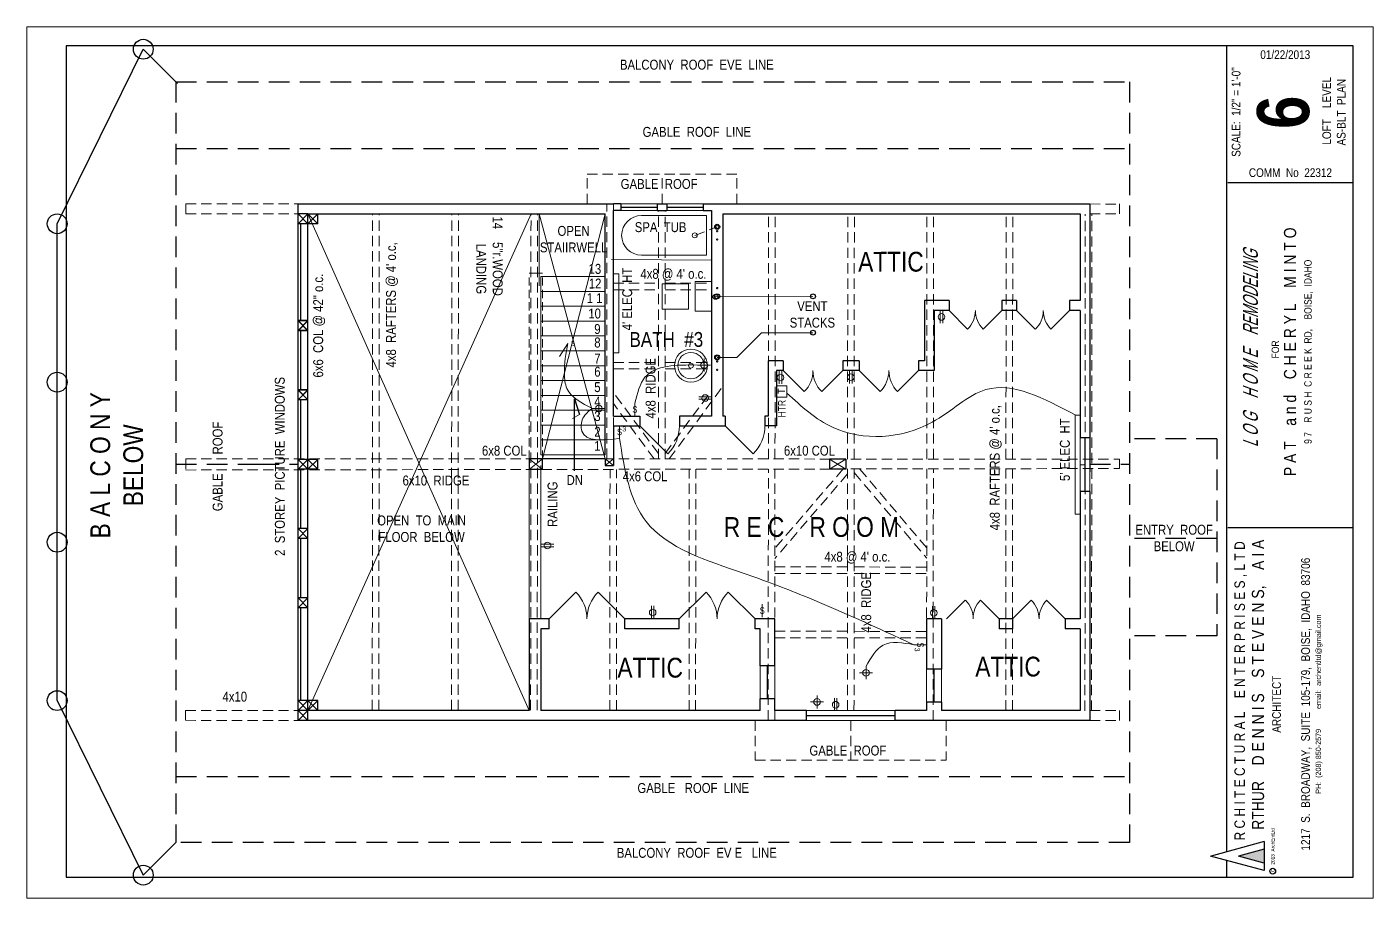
# Model space of a CAD drawing. Header units: inches. Extents: x 3324 to 8227, y 164 to 1283.
# Drawn here: x 5643 to 6459, y 693 to 1221 of the extents above; entities that cross this region are included whole.
import ezdxf

# ---------------------------------------------------------------- set-up
doc = ezdxf.new("R2010")
doc.units = ezdxf.units.IN
doc.header["$MEASUREMENT"] = 0
doc.linetypes.add('HIDDEN', pattern=[0.375, 0.25, -0.125])
for name, color, linetype, lineweight in [('DOORS', 7, 'Continuous', 30), ('ELEC', 6, 'Continuous', 30), ('ELEC SYMBOLS', 7, 'Continuous', 20), ('HVAC', 1, 'Continuous', 20), ('PLUMBING', 5, 'Continuous', 20), ('ROOF', 7, 'HIDDEN', 30), ('ROOF FRAMING', 7, 'HIDDEN', 20), ('STAIRS', 7, 'Continuous', 20), ('WALL FRAMING', 7, 'Continuous', 30), ('WALLS', 7, 'Continuous', 30), ('WINDOWS', 5, 'Continuous', 30)]:
    doc.layers.add(name, color=color, linetype=linetype, lineweight=lineweight)
for name, color, linetype in [('TEXT', 7, 'Continuous'), ('TEXT80', 15, 'Continuous'), ('TITLE BLOCK', 7, 'Continuous'), ('TITLE_BLOCK', 250, 'Continuous')]:
    doc.layers.add(name, color=color, linetype=linetype)
doc.styles.add('ARCH ENT', font='technical.ttf', dxfattribs={"height": 2})
doc.styles.add('ARCHENT', font='technical.ttf', dxfattribs={"height": 6})
doc.styles.add('EXIST', font='romans.shx', dxfattribs={"width": 0.75, "oblique": 20, "height": 12})

msp = doc.modelspace()

# ---------------------------------------------------------------- hatches: boundary and pattern name
at = {"layer": 'TITLE_BLOCK', "linetype": 'Continuous', "ltscale": 0.5}
msp.add_hatch(color=1, dxfattribs=at).paths.add_polyline_path([(6392.52, 722.94), (6376.94, 718.71), (6392.52, 714.48)])

# ---------------------------------------------------------------- linework, layer by layer
at = {"layer": 'DOORS', "ltscale": 15}
for p, q in [((6212.82, 1038.05), (6201.51, 1049.36)), ((6233.51, 1049.36), (6222.2, 1038.05)), ((6253.82, 1038.05), (6242.51, 1049.36)), ((6274.56, 1049.39), (6263.25, 1038.07)), ((5975.33, 878.67), (5959.07, 862.41)), ((6005.07, 862.41), (5988.81, 878.67)), ((6054.23, 878.67), (6037.96, 862.4)), ((6083.96, 862.4), (6067.7, 878.67)), ((6211.24, 873.72), (6199.92, 862.41)), ((6231.92, 862.41), (6220.61, 873.72)), ((6251.38, 873.78), (6240.07, 862.47)), ((6271.92, 862.41), (6260.61, 873.72))]:
    msp.add_line(p, q, dxfattribs=at)
at = {"layer": 'DOORS', "linetype": 'Continuous', "ltscale": 15}
for p, q in [((6101.07, 1012.91), (6113.8, 1000.18)), ((6124.34, 1000.18), (6137.07, 1012.91)), ((6147.07, 1012.91), (6159.8, 1000.18)), ((6170.34, 1000.18), (6183.07, 1012.91)), ((6014.07, 979.41), (6031.04, 962.44)), ((6065.92, 979.41), (6082.89, 962.44))]:
    msp.add_line(p, q, dxfattribs=at)
at = {"layer": 'DOORS', "linetype": 'Continuous', "lineweight": 5, "ltscale": 15}
for centre, radius, start, end in [((6101.07, 1012.91), 18, 315, 0), ((6137.07, 1012.91), 18, 180, 225), ((6147.07, 1012.91), 18, 315, 0), ((6183.07, 1012.91), 18, 180, 225), ((6014.07, 979.41), 24, 315, 0), ((6065.92, 979.41), 24, 315, 0)]:
    msp.add_arc(centre, radius, start, end, dxfattribs=at)
at = {"layer": 'ELEC', "lineweight": 20, "ltscale": 15}
for p, q in [((6196.21, 1041.64), (6196.21, 1049.44)), ((6197.71, 1041.64), (6197.71, 1049.44)), ((6053.02, 1012.42), (6053.02, 1020.22)), ((6056.92, 1016.32), (6049.13, 1016.32)), ((6098.59, 1004.93), (6098.59, 1012.72)), ((6100.09, 1004.93), (6100.09, 1012.72)), ((6141.23, 1005.21), (6141.23, 1013)), ((6142.73, 1005.21), (6142.73, 1013)), ((6049.89, 997.06), (6057.68, 997.06)), ((6049.89, 995.56), (6057.68, 995.56)), ((5993.14, 990.03), (5985.34, 990.03)), ((5989.24, 986.13), (5989.24, 993.92)), ((6011.08, 985.37), (6011.08, 993.17)), ((6001.76, 971.78), (6001.76, 979.57)), ((5954.26, 907.64), (5962.06, 907.64)), ((5954.26, 906.14), (5962.06, 906.14)), ((6021.14, 862.5), (6021.14, 870.29)), ((6022.64, 862.5), (6022.64, 870.29)), ((6088.24, 863.51), (6088.24, 871.3)), ((6191.49, 862.3), (6191.49, 870.09)), ((6192.99, 862.3), (6192.99, 870.09)), ((6180.22, 846.78), (6188.01, 846.78)), ((6151.22, 825.89), (6151.22, 833.69)), ((6155.12, 829.79), (6147.32, 829.79)), ((6125.4, 812.09), (6117.61, 812.09)), ((6121.51, 808.19), (6121.51, 815.98)), ((6132.05, 806.64), (6132.05, 814.43)), ((6133.55, 806.64), (6133.55, 814.43))]:
    msp.add_line(p, q, dxfattribs=at)
for centre in [(6196.96, 1045.44), (6053.02, 1016.32), (6099.34, 1008.72), (6141.98, 1009), (6053.68, 996.31), (5989.24, 990.03), (5958.06, 906.89), (6021.89, 866.29), (6192.24, 866.09), (6151.22, 829.79), (6121.51, 812.09), (6132.8, 810.43)]:
    msp.add_circle(centre, 2, dxfattribs=at)
at = {"layer": 'ELEC SYMBOLS', "color": 6, "ltscale": 25}
msp.add_line((5970.46, 1029.44), (5965.43, 1021.5), dxfattribs=at)
for points in [[(5985.34, 990.03), (5969.93, 1002.17), (5968.34, 1010.91), (5970.46, 1029.44)], [(6011.08, 993.17), (6017.23, 1008.92), (6049.13, 1016.32)], [(6103.27, 999.28), (6131.21, 978.44), (6191.22, 981.58), (6223.89, 1001.44), (6278, 986.11)], [(6001.76, 971.78), (5978.98, 976.27), (5979.62, 984.07), (5985.34, 990.03)], [(6001.76, 971.78), (6017.92, 921.46), (6076.74, 890.17), (6113.33, 876.42), (6180.22, 846.78)], [(6180.22, 846.78), (6161.62, 846.6), (6151.22, 833.69)]]:
    msp.add_spline(points, degree=3, dxfattribs=at)
at = {"layer": 'HVAC', "lineweight": 20, "ltscale": 15}
for p, q in [((5998.36, 1071.66), (6001.36, 1071.66)), ((6001.36, 1071.66), (6001.36, 1023.66)), ((5998.36, 1023.66), (6001.36, 1023.66)), ((6103.17, 1003.64), (6096.92, 1003.64)), ((6096.92, 996.9), (6103.17, 996.9)), ((6103.17, 996.9), (6103.17, 1003.64)), ((6277.92, 925.91), (6277.92, 985.91)), ((6280.92, 985.91), (6277.92, 985.91)), ((6280.99, 925.91), (6277.99, 925.91))]:
    msp.add_line(p, q, dxfattribs=at)
at = {"layer": 'PLUMBING', "color": 3, "linetype": 'Continuous', "lineweight": 20, "ltscale": 15}
for p, q in [((6015.07, 1106.91), (6054.57, 1106.91)), ((6015.07, 1082.91), (6054.57, 1082.91)), ((6043.57, 1065.61), (6027.57, 1065.61)), ((6027.57, 1065.61), (6027.57, 1057.91)), ((6043.57, 1057.91), (6043.57, 1065.61)), ((6047.57, 1057.91), (6047.57, 1066.91)), ((6047.57, 1066.91), (6057.57, 1066.91)), ((6027.57, 1050.21), (6027.57, 1057.91)), ((6043.57, 1057.91), (6043.57, 1050.21)), ((6047.57, 1057.91), (6047.57, 1048.91)), ((6043.57, 1050.21), (6027.57, 1050.21)), ((6047.57, 1048.91), (6057.57, 1048.91))]:
    msp.add_line(p, q, dxfattribs=at)
at = {"layer": 'PLUMBING', "color": 3, "ltscale": 15}
msp.add_line((6054.57, 1106.91), (6054.57, 1082.91), dxfattribs=at)
at = {"layer": 'PLUMBING', "color": 3, "linetype": 'HIDDEN', "lineweight": 20, "ltscale": 25}
msp.add_line((6047.38, 1094.91), (6061, 1100.09), dxfattribs=at)
at = {"layer": 'PLUMBING', "color": 3, "linetype": 'Continuous', "lineweight": 20, "ltscale": 25}
for p, q in [((6060.03, 1057.66), (6119.07, 1057.91)), ((6072.93, 1020.92), (6087.91, 1035.91)), ((6117.67, 1035.91), (6087.91, 1035.91)), ((6061, 1020.92), (6072.93, 1020.92))]:
    msp.add_line(p, q, dxfattribs=at)
at = {"layer": 'PLUMBING', "color": 7, "linetype": 'HIDDEN', "lineweight": 20, "ltscale": 25}
msp.add_line((6119.07, 1035.91), (6117.67, 1035.91), dxfattribs=at)
at = {"layer": 'PLUMBING', "color": 3, "linetype": 'Continuous', "lineweight": 30, "ltscale": 15}
for centre in [(6061, 1100.09), (6060.03, 1057.66), (6119.07, 1057.91), (6119.07, 1035.91), (6061, 1020.92)]:
    msp.add_circle(centre, 1.5, dxfattribs=at)
at = {"layer": 'PLUMBING', "color": 3, "linetype": 'Continuous', "lineweight": 5, "ltscale": 15}
for centre in [(6047.38, 1094.91), (6045.09, 1015.92)]:
    msp.add_circle(centre, 1.5, dxfattribs=at)
at = {"layer": 'PLUMBING', "color": 128, "linetype": 'HIDDEN', "lineweight": 20, "ltscale": 25}
for centre, radius in [((6061, 1100.09), 1), ((6061, 1097.41), 0.375), ((6061, 1092.41), 0.375), ((6061, 1062.93), 0.375), ((6061, 1020.92), 1), ((6061, 1018.42), 0.375), ((6061, 1013.42), 0.375)]:
    msp.add_circle(centre, radius, dxfattribs=at)
at = {"layer": 'PLUMBING', "color": 128, "linetype": 'Continuous', "lineweight": 30, "ltscale": 15}
msp.add_circle((6061, 1057.91), 1.5, dxfattribs=at)
at = {"layer": 'PLUMBING', "color": 3, "linetype": 'Continuous', "lineweight": 20, "ltscale": 15}
for radius in [10, 8]:
    msp.add_circle((6045.09, 1015.92), radius, dxfattribs=at)
msp.add_arc((6015.07, 1094.91), 12, 90, 270, dxfattribs=at)
at = {"layer": 'ROOF', "color": 7, "ltscale": 50}
for p, q in [((5732.92, 1187.91), (5732.92, 726.91)), ((5732.92, 956.13), (5782.92, 956.13)), ((5782.92, 956.13), (5806.92, 956.13)), ((6286.92, 956.16), (6310.92, 956.16))]:
    msp.add_line(p, q, dxfattribs=at)
at = {"layer": 'ROOF', "linetype": 'HIDDEN', "ltscale": 50}
for p, q in [((6310.92, 1187.91), (6310.92, 726.91)), ((5732.92, 1147.6), (6310.92, 1147.6)), ((6363.92, 971.66), (6363.92, 852.16)), ((5732.92, 766.91), (6310.92, 766.91))]:
    msp.add_line(p, q, dxfattribs=at)
at = {"layer": 'ROOF', "color": 7, "linetype": 'HIDDEN', "lineweight": 20, "ltscale": 25}
for p, q in [((5982.18, 1113.91), (5982.18, 1131.91)), ((5982.18, 1131.91), (6072.96, 1131.91)), ((6027.57, 1113.91), (6027.57, 1131.91)), ((6072.96, 1113.91), (6072.96, 1131.91)), ((6083.96, 800.91), (6083.96, 776.91)), ((6095.96, 806.9), (6095.96, 800.91)), ((6141.92, 800.91), (6141.92, 776.91)), ((6199.88, 800.91), (6199.88, 776.91)), ((6083.96, 776.91), (6199.88, 776.91))]:
    msp.add_line(p, q, dxfattribs=at)
at = {"layer": 'ROOF', "color": 7, "lineweight": 5, "ltscale": 25}
msp.add_line((6286.92, 971.66), (6286.91, 852.16), dxfattribs=at)
at = {"layer": 'ROOF', "ltscale": 50}
for p, q in [((6363.92, 971.66), (6310.92, 971.66)), ((6363.91, 911.15), (6310.92, 911.15)), ((6363.92, 852.16), (6310.92, 852.16))]:
    msp.add_line(p, q, dxfattribs=at)
at = {"layer": 'ROOF FRAMING', "color": 7, "lineweight": 5, "ltscale": 25}
for p, q in [((5738.92, 1113.95), (5806.92, 1113.91)), ((6286.92, 1113.91), (6304.92, 1113.89)), ((5738.92, 1107.96), (5806.92, 1107.91)), ((6286.92, 1107.91), (6304.92, 1107.9)), ((5998.14, 1065.93), (6025.47, 1065.93)), ((5998.14, 1065.93), (6025.47, 1065.93)), ((5998.14, 1061.93), (6025.47, 1061.93)), ((6029.47, 1065.93), (6057.57, 1065.93)), ((6029.47, 1061.93), (6057.57, 1061.93)), ((5998.14, 1017.93), (6025.47, 1017.93)), ((5998.14, 1013.93), (6025.47, 1013.93)), ((6029.47, 1017.93), (6057.57, 1017.93)), ((6029.47, 1013.93), (6057.57, 1013.93)), ((6095.98, 893.94), (6139.98, 893.91)), ((6095.98, 889.94), (6139.98, 889.91)), ((6143.98, 893.9), (6187.98, 893.87)), ((6143.98, 889.9), (6187.98, 889.87)), ((6095.95, 850.94), (6139.95, 850.91)), ((6095.96, 854.94), (6139.96, 854.91)), ((6143.95, 850.9), (6187.95, 850.87)), ((6143.96, 854.9), (6187.96, 854.87)), ((5738.73, 806.96), (5806.92, 806.91)), ((5738.73, 800.96), (5807.14, 800.91)), ((6286.92, 806.9), (6304.92, 806.89)), ((6286.92, 800.91), (6304.92, 800.89))]:
    msp.add_line(p, q, dxfattribs=at)
at = {"layer": 'ROOF FRAMING', "lineweight": 5, "ltscale": 25}
for p, q in [((5738.92, 1113.95), (5738.92, 1107.96)), ((6304.92, 1113.94), (6304.92, 1107.9)), ((5738.84, 959.51), (5738.84, 952.68)), ((6304.84, 959.27), (6304.84, 953.56)), ((5738.73, 806.96), (5738.73, 800.96)), ((6304.92, 806.94), (6304.92, 800.89))]:
    msp.add_line(p, q, dxfattribs=at)
at = {"layer": 'ROOF FRAMING', "color": 7, "linetype": 'HIDDEN', "lineweight": 5, "ltscale": 25}
for p, q in [((5994.07, 959.43), (5994.18, 1113.91)), ((5998.07, 959.41), (5998.18, 1113.91)), ((6025.39, 959.36), (6025.5, 1109.91)), ((6029.39, 959.35), (6029.5, 1109.91)), ((5851.92, 807.11), (5852.14, 1108.11)), ((5855.92, 807.11), (5856.14, 1108.11)), ((5899.92, 807.08), (5900.14, 1108.08)), ((5903.92, 807.08), (5904.14, 1108.08)), ((5947.92, 807.04), (5948.14, 1108.04)), ((5951.92, 807.04), (5952.14, 1108.04)), ((6092.03, 959.33), (6092.14, 1107.94)), ((6096.03, 959.33), (6096.14, 1107.94)), ((6140.03, 959.31), (6140.14, 1107.91)), ((6144.03, 959.3), (6144.14, 1107.91)), ((6188.03, 959.28), (6188.14, 1107.87)), ((6192.03, 959.28), (6192.14, 1107.87)), ((6236.03, 959.26), (6236.14, 1107.84)), ((6240.03, 959.26), (6240.14, 1107.84)), ((6283.92, 806.8), (6284.14, 1107.8)), ((6287.92, 806.8), (6288.14, 1107.8)), ((5995.92, 807.01), (5996.03, 953.07)), ((5999.92, 807.01), (6000.03, 953.08)), ((6043.92, 806.98), (6044.03, 953.15)), ((6047.92, 806.97), (6048.03, 953.15)), ((6091.92, 800.91), (6092.03, 953.22)), ((6095.92, 806.94), (6096.03, 953.23)), ((6139.92, 806.91), (6140.03, 953.29)), ((6143.92, 806.9), (6144.03, 953.3)), ((6187.92, 806.87), (6188.03, 953.37)), ((6191.92, 800.91), (6192.03, 953.37)), ((6235.92, 806.84), (6236.03, 953.44)), ((6239.92, 806.84), (6240.03, 953.45))]:
    msp.add_line(p, q, dxfattribs=at)
at = {"layer": 'ROOF FRAMING', "color": 7, "linetype": 'HIDDEN', "lineweight": 20, "ltscale": 25}
for p, q in [((6025.39, 962.67), (5998.07, 999.68)), ((6029.39, 962.72), (6057.57, 1000.77)), ((6031.89, 959.36), (6064.42, 1003.3)), ((6022.86, 959.37), (5998.09, 992.91)), ((5738.84, 959.51), (6304.84, 959.27)), ((6283.88, 955.91), (6280.92, 955.91)), ((6137.31, 953.29), (6095.99, 905.23)), ((6140.02, 950.31), (6095.99, 899.08)), ((6144.03, 951.09), (6187.99, 899.31)), ((6147.43, 953.26), (6187.99, 905.48))]:
    msp.add_line(p, q, dxfattribs=at)
at = {"layer": 'ROOF FRAMING', "ltscale": 25}
msp.add_line((5738.84, 952.68), (6304.84, 953.56), dxfattribs=at)
at = {"layer": 'STAIRS', "linetype": 'Continuous', "lineweight": 20, "ltscale": 15}
for p, q in [((5953.16, 1107.91), (5953.16, 1064.39)), ((5954.07, 961.91), (5954.07, 1069.91))]:
    msp.add_line(p, q, dxfattribs=at)
at = {"layer": 'STAIRS', "lineweight": 20, "ltscale": 15}
for p, q in [((5993.07, 1069.91), (5954.07, 1069.91)), ((5993.07, 1060.91), (5954.07, 1060.91)), ((5993.07, 1051.91), (5954.07, 1051.91)), ((5993.07, 1042.91), (5954.07, 1042.91)), ((5993.07, 1033.91), (5954.07, 1033.91)), ((5993.07, 1024.91), (5954.07, 1024.91)), ((5993.07, 1015.91), (5954.07, 1015.91)), ((5993.07, 1006.91), (5954.07, 1006.91)), ((5993.07, 997.91), (5954.07, 997.91)), ((5993.07, 988.91), (5954.07, 988.91)), ((5993.07, 979.91), (5954.07, 979.91)), ((5993.07, 970.91), (5954.07, 970.91)), ((5993.07, 961.91), (5954.07, 961.91))]:
    msp.add_line(p, q, dxfattribs=at)
at = {"layer": 'STAIRS', "ltscale": 25}
msp.add_line((5977.46, 986.34), (5973.28, 983.91), dxfattribs=at)
at = {"layer": 'TEXT', "linetype": 'Continuous', "ltscale": 15}
for p, q in [((5974.6, 952.1), (5974.6, 995.82)), ((5974.6, 995.82), (5977.46, 986.34))]:
    msp.add_line(p, q, dxfattribs=at)
at = {"layer": 'TITLE BLOCK', "color": 7, "linetype": 'Continuous', "lineweight": 0, "ltscale": 0.5}
for p, q in [((6458.57, 1221.23), (5642.58, 1221.23)), ((5642.58, 1221.23), (5642.58, 693.23)), ((6458.57, 1221.23), (6458.57, 693.23)), ((5642.58, 693.23), (6458.57, 693.23))]:
    msp.add_line(p, q, dxfattribs=at)
at = {"layer": 'TITLE BLOCK', "color": 7, "linetype": 'Continuous', "lineweight": 30, "ltscale": 0.5}
for p, q in [((5666.44, 1209.82), (5666.44, 705.82)), ((6446.42, 1209.82), (5666.44, 1209.82)), ((6369.86, 721.38), (6369.86, 1209.82)), ((6446.42, 705.82), (6446.42, 1209.82)), ((6370.46, 917.89), (6446.42, 917.89)), ((6392.49, 727.52), (6360.37, 718.68)), ((6392.52, 727.5), (6392.52, 709.86)), ((6392.53, 709.9), (6360.12, 718.68)), ((6392.52, 722.91), (6376.94, 718.68)), ((6392.52, 722.91), (6376.94, 718.68)), ((6392.52, 714.45), (6376.94, 718.68)), ((6392.52, 714.45), (6376.94, 718.68)), ((6369.86, 705.82), (6369.86, 716.04)), ((5666.44, 705.82), (6446.42, 705.82))]:
    msp.add_line(p, q, dxfattribs=at)
at = {"layer": 'TITLE BLOCK', "color": 7, "linetype": 'Continuous', "lineweight": 20, "ltscale": 0.5}
msp.add_line((6392.52, 727.53), (6392.52, 709.89), dxfattribs=at)
at = {"layer": 'TITLE BLOCK', "color": 7, "linetype": 'Continuous', "lineweight": 30, "ltscale": 0.5, "const_width": 0.791}
msp.add_lwpolyline([(6370.46, 1126.92), (6446.42, 1126.92)], dxfattribs=at)
at = {"layer": 'TITLE BLOCK', "color": 7, "linetype": 'Continuous'}
msp.add_circle((6397.74, 709.57), 1.75, dxfattribs=at)
at = {"layer": 'WALL FRAMING', "ltscale": 15}
for p, q in [((5660.92, 1101.91), (5713.12, 1207.71)), ((5733.92, 1186.91), (5713.12, 1207.71)), ((5806.92, 800.91), (5806.92, 1113.91)), ((5806.92, 1113.91), (5998.07, 1113.91)), ((6002.57, 1113.91), (6002.57, 1109.91)), ((6024.57, 1113.91), (6024.57, 1109.91)), ((6030.57, 1113.91), (6030.57, 1109.91)), ((6052.57, 1113.91), (6052.57, 1109.91)), ((6057.57, 1109.91), (6057.57, 985.41)), ((6286.92, 1113.91), (6286.92, 951.66)), ((5660.92, 812.91), (5660.92, 1101.91)), ((5812.92, 1107.91), (5806.92, 1107.91)), ((5812.92, 1107.91), (5806.92, 1107.91)), ((5812.92, 1101.91), (5806.92, 1101.91)), ((5812.92, 1101.91), (5806.92, 1101.91)), ((5812.92, 1102.08), (5812.92, 1108.08)), ((5812.92, 806.91), (5812.92, 1107.91)), ((5812.92, 1107.91), (5993.07, 1107.91)), ((5812.92, 1101.91), (5812.92, 1107.91)), ((5812.92, 1101.91), (5812.92, 1107.91)), ((5818.92, 1101.91), (5812.92, 1101.91)), ((5818.92, 1101.91), (5818.92, 1107.91)), ((6064.42, 1107.91), (6280.92, 1107.91)), ((6064.42, 1107.91), (6064.42, 985.41)), ((6280.92, 1107.91), (6280.92, 1055.41)), ((6201.51, 1055.36), (6186.6, 1055.4)), ((6186.6, 1055.4), (6186.6, 1018.9)), ((6201.51, 1055.36), (6201.51, 1049.36)), ((6242.51, 1055.36), (6233.51, 1055.36)), ((6233.51, 1055.36), (6233.51, 1049.36)), ((6242.51, 1055.36), (6242.51, 1049.36)), ((6280.92, 1055.41), (6274.51, 1055.41)), ((6274.51, 1055.36), (6274.51, 1049.36)), ((6201.51, 1049.36), (6192.6, 1049.4)), ((6192.6, 1049.4), (6192.6, 1012.9)), ((6242.51, 1049.36), (6233.51, 1049.36)), ((6280.92, 1049.41), (6274.51, 1049.41)), ((6280.92, 1049.41), (6280.92, 972.16)), ((5812.92, 1043.3), (5806.92, 1043.3)), ((5812.92, 1043.13), (5806.92, 1043.13)), ((5812.92, 1043.13), (5806.92, 1043.13)), ((5812.92, 1037.3), (5806.92, 1037.3)), ((5812.92, 1037.13), (5806.92, 1037.13)), ((5812.92, 1037.13), (5806.92, 1037.13)), ((5812.92, 1037.3), (5812.92, 1043.3)), ((5812.92, 1037.13), (5812.92, 1043.13)), ((5812.92, 1037.13), (5812.92, 1043.13)), ((6091.92, 1018.91), (6091.92, 985.41)), ((6096.92, 1012.91), (6096.92, 979.41)), ((6101.07, 1012.91), (6096.92, 1012.91)), ((6101.07, 1018.91), (6101.07, 1012.91)), ((6147.07, 1018.91), (6137.07, 1018.91)), ((6137.07, 1018.91), (6137.07, 1012.91)), ((6147.07, 1012.91), (6137.07, 1012.91)), ((6147.07, 1018.91), (6147.07, 1012.91)), ((6186.6, 1018.91), (6183.07, 1018.91)), ((6183.07, 1018.91), (6183.07, 1012.91)), ((6192.6, 1012.91), (6183.07, 1012.91)), ((5812.92, 1001.3), (5806.92, 1001.3)), ((5812.92, 1001.13), (5806.92, 1001.13)), ((5812.92, 1001.13), (5806.92, 1001.13)), ((5812.92, 995.3), (5812.92, 1001.3)), ((5812.92, 995.13), (5812.92, 1001.13)), ((5812.92, 995.13), (5812.92, 1001.13)), ((5812.92, 995.3), (5806.92, 995.3)), ((5812.92, 995.13), (5806.92, 995.13)), ((5812.92, 995.13), (5806.92, 995.13)), ((5998.07, 979.41), (5998.07, 955.47)), ((6014.07, 985.41), (6014.07, 979.41)), ((6057.57, 985.41), (6038.07, 985.41)), ((6038.07, 985.41), (6038.07, 979.41)), ((6065.92, 985.41), (6064.42, 985.41)), ((6065.92, 985.41), (6065.92, 979.41)), ((6091.92, 985.41), (6089.92, 985.41)), ((6089.92, 985.41), (6089.92, 979.41)), ((6096.92, 979.41), (6089.92, 979.41)), ((5812.92, 959.13), (5806.92, 959.13)), ((5818.92, 959.13), (5812.92, 959.13)), ((5812.92, 953.13), (5812.92, 959.13)), ((5818.92, 953.13), (5818.92, 959.13)), ((5955.07, 959.41), (5947.07, 959.41)), ((5993.07, 959.41), (5954.07, 959.41)), ((5955.07, 953.01), (5955.07, 959.41)), ((5993.07, 959.41), (5993.07, 955.46)), ((6139.07, 959.28), (6129.07, 959.28)), ((5812.92, 953.13), (5806.92, 953.13)), ((5818.92, 953.13), (5812.92, 953.13)), ((5955.07, 953), (5947.07, 953)), ((6139.07, 953.28), (6129.07, 953.28)), ((5812.92, 917.13), (5806.92, 917.13)), ((5812.92, 911.13), (5812.92, 917.13)), ((5812.92, 911.13), (5806.92, 911.13)), ((5812.92, 875.15), (5806.92, 875.15)), ((5812.92, 869.15), (5812.92, 875.15)), ((5812.92, 869.15), (5806.92, 869.15)), ((5947.07, 862.91), (5947.07, 862.91)), ((5959.07, 862.41), (5947.07, 862.41)), ((5947.07, 862.41), (5947.07, 806.91)), ((5959.07, 856.41), (5959.07, 862.41)), ((6037.96, 862.4), (6005.07, 862.41)), ((6005.07, 856.41), (6005.07, 862.41)), ((6037.96, 856.4), (6037.96, 862.4)), ((6095.96, 862.4), (6083.96, 862.4)), ((6083.96, 856.4), (6083.96, 862.4)), ((6095.96, 833.9), (6095.96, 862.4)), ((6196.96, 862.41), (6187.96, 862.41)), ((6187.96, 862.41), (6187.96, 831.91)), ((6196.96, 862.41), (6196.96, 856.41)), ((6239.92, 862.41), (6231.92, 862.41)), ((6231.92, 862.41), (6231.92, 856.41)), ((6239.92, 862.41), (6239.92, 856.41)), ((6280.92, 862.41), (6271.92, 862.41)), ((6271.92, 862.41), (6271.92, 856.41)), ((5959.07, 856.41), (5954.07, 856.41)), ((5954.07, 856.41), (5954.07, 806.91)), ((6037.96, 856.41), (6005.07, 856.41)), ((6086.96, 856.4), (6083.96, 856.4)), ((6086.96, 833.9), (6086.96, 856.4)), ((6196.96, 856.41), (6196.96, 831.91)), ((6239.92, 856.41), (6231.92, 856.41)), ((6280.92, 856.41), (6271.92, 856.41)), ((6095.96, 833.9), (6086.96, 833.9)), ((6196.96, 831.91), (6187.96, 831.91)), ((5660.92, 812.91), (5713.12, 707.11)), ((5812.91, 812.9), (5806.91, 812.9)), ((5812.91, 806.9), (5812.91, 812.9)), ((5818.91, 812.9), (5812.91, 812.9)), ((5818.91, 806.9), (5818.91, 812.9)), ((6086.96, 806.9), (6086.96, 813.9)), ((6095.96, 813.9), (6086.96, 813.9)), ((6095.96, 806.9), (6095.96, 813.9)), ((6187.96, 811.91), (6187.96, 806.91)), ((6196.96, 811.91), (6187.96, 811.91)), ((6196.96, 811.91), (6196.96, 806.91)), ((5812.91, 806.9), (5806.91, 806.9)), ((5812.92, 806.91), (5806.92, 806.91)), ((6115.07, 800.91), (5806.92, 800.91)), ((5812.92, 800.91), (5806.92, 800.91)), ((5818.91, 806.9), (5812.91, 806.9)), ((5947.07, 806.91), (5812.92, 806.91)), ((5812.92, 800.91), (5812.92, 806.91)), ((5818.92, 806.91), (5812.92, 806.91)), ((6086.96, 806.91), (5954.07, 806.91)), ((6115.07, 806.91), (6095.92, 806.94)), ((6115.07, 800.91), (6115.07, 806.91)), ((6115.07, 800.91), (6115.07, 806.91)), ((6187.96, 806.91), (6168.78, 806.91)), ((6168.78, 800.91), (6168.78, 806.91)), ((6286.92, 800.91), (6168.78, 800.91)), ((6187.96, 806.91), (6187.96, 806.91)), ((6280.92, 806.91), (6196.96, 806.91)), ((5732.92, 726.91), (5713.12, 707.11))]:
    msp.add_line(p, q, dxfattribs=at)
at = {"layer": 'WALL FRAMING', "linetype": 'HIDDEN', "ltscale": 50}
for p, q in [((5732.92, 1187.91), (6310.92, 1187.91)), ((6310.92, 726.91), (5732.92, 726.91))]:
    msp.add_line(p, q, dxfattribs=at)
at = {"layer": 'WALL FRAMING', "color": 7, "lineweight": 5, "ltscale": 25}
for p, q in [((5812.92, 1107.91), (5947.07, 806.91)), ((5812.92, 806.91), (5948.14, 1107.91)), ((5953.16, 1107.91), (5993.1, 959.38)), ((5955.06, 959.4), (5993.07, 1107.91))]:
    msp.add_line(p, q, dxfattribs=at)
at = {"layer": 'WALL FRAMING', "color": 7, "ltscale": 15}
for p, q in [((6286.92, 972.16), (6280.92, 972.16)), ((6286.92, 939.66), (6280.92, 939.66))]:
    msp.add_line(p, q, dxfattribs=at)
at = {"layer": 'WALL FRAMING', "linetype": 'Continuous', "lineweight": 20, "ltscale": 15}
for p, q in [((5947.07, 959.41), (5947.07, 862.91)), ((5954.07, 955.41), (5954.07, 862.41)), ((5947.07, 877.91), (5947.07, 862.41))]:
    msp.add_line(p, q, dxfattribs=at)
at = {"layer": 'WALL FRAMING', "lineweight": 9, "ltscale": 15}
for p, q in [((6168.78, 806.91), (6115.07, 806.91)), ((6168.78, 800.91), (6115.07, 800.91))]:
    msp.add_line(p, q, dxfattribs=at)
at = {"layer": 'WALL FRAMING', "ltscale": 15}
for centre in [(5713.12, 1207.71), (5660.92, 1101.91), (5660.92, 1005.91), (5660.92, 908.91), (5660.92, 812.91), (5713.12, 707.11)]:
    msp.add_circle(centre, 6, dxfattribs=at)
at = {"layer": 'WALLS', "linetype": 'Continuous', "ltscale": 15}
for p, q in [((6002.57, 1113.91), (5998.07, 1113.91)), ((6002.57, 1109.91), (5998.07, 1109.91)), ((5998.07, 985.41), (5998.07, 1109.91)), ((6024.57, 1113.91), (6030.57, 1113.91)), ((6024.57, 1109.91), (6030.57, 1109.91)), ((6052.57, 1113.91), (6057.57, 1113.91)), ((6052.57, 1109.91), (6057.57, 1109.91)), ((5993.07, 961.91), (5993.07, 1107.91)), ((6280.92, 939.66), (6280.92, 862.41)), ((6286.92, 939.66), (6286.92, 800.91)), ((6286.92, 907.91), (6286.92, 800.91)), ((6280.92, 856.41), (6280.92, 806.91))]:
    msp.add_line(p, q, dxfattribs=at)
at = {"layer": 'WALLS', "linetype": 'Continuous', "lineweight": 20, "ltscale": 15}
for p, q in [((6002.57, 1113.91), (6024.57, 1113.91)), ((6002.57, 1109.91), (6024.57, 1109.91)), ((6030.57, 1113.91), (6052.57, 1113.91)), ((6030.57, 1109.91), (6052.57, 1109.91)), ((5996.93, 1080.2), (6057.57, 1079.91))]:
    msp.add_line(p, q, dxfattribs=at)
at = {"layer": 'WALLS', "color": 7, "linetype": 'Continuous', "lineweight": 30, "ltscale": 15}
for p, q in [((6057.57, 1113.91), (6286.92, 1113.91)), ((6129.07, 959.28), (6129.07, 953.28)), ((6139.07, 959.28), (6139.07, 953.28))]:
    msp.add_line(p, q, dxfattribs=at)
at = {"layer": 'WALLS', "linetype": 'Continuous', "lineweight": 9, "ltscale": 15}
for p, q in [((5806.92, 1107.91), (5812.92, 1101.91)), ((5806.92, 1101.91), (5812.92, 1107.91)), ((5806.92, 1107.91), (5812.92, 1101.91)), ((5806.92, 1101.91), (5812.92, 1107.91)), ((5812.92, 1107.91), (5818.92, 1101.91)), ((5812.92, 1101.91), (5818.92, 1107.91)), ((5806.92, 1043.3), (5812.92, 1037.3)), ((5806.92, 1037.3), (5812.92, 1043.3)), ((5806.92, 1043.13), (5812.92, 1037.13)), ((5806.92, 1037.13), (5812.92, 1043.13)), ((5806.92, 1043.13), (5812.92, 1037.13)), ((5806.92, 1037.13), (5812.92, 1043.13)), ((5806.92, 1001.3), (5812.92, 995.3)), ((5806.92, 995.3), (5812.92, 1001.3)), ((5806.92, 1001.13), (5812.92, 995.13)), ((5806.92, 995.13), (5812.92, 1001.13)), ((5806.92, 1001.13), (5812.92, 995.13)), ((5806.92, 995.13), (5812.92, 1001.13)), ((5806.92, 959.13), (5812.92, 953.13)), ((5806.92, 953.13), (5812.92, 959.13)), ((5812.92, 959.13), (5818.92, 953.13)), ((5812.92, 953.13), (5818.92, 959.13)), ((5806.92, 917.13), (5812.92, 911.13)), ((5806.92, 911.13), (5812.92, 917.13)), ((5806.92, 875.15), (5812.92, 869.15)), ((5806.92, 869.15), (5812.92, 875.15)), ((5806.91, 812.9), (5812.91, 806.9)), ((5806.91, 806.9), (5812.91, 812.9)), ((5812.91, 812.9), (5818.91, 806.9)), ((5812.91, 806.9), (5818.91, 812.9)), ((5806.92, 806.91), (5812.92, 800.91)), ((5806.92, 800.91), (5812.92, 806.91))]:
    msp.add_line(p, q, dxfattribs=at)
at = {"layer": 'WALLS', "linetype": 'HIDDEN', "lineweight": 9, "ltscale": 20}
for p, q in [((5998.07, 985.41), (5998.07, 1085.91)), ((5947.07, 959.41), (5947.07, 1071.91)), ((5955.07, 959.41), (5955.07, 1071.91))]:
    msp.add_line(p, q, dxfattribs=at)
at = {"layer": 'WALLS', "color": 7, "linetype": 'Continuous', "lineweight": 5, "ltscale": 15}
for p, q in [((5947.07, 1071.91), (5955.07, 1071.91)), ((6129.07, 953.28), (6139.07, 959.28)), ((6129.07, 959.28), (6139.07, 953.28))]:
    msp.add_line(p, q, dxfattribs=at)
at = {"layer": 'WALLS', "ltscale": 15}
for p, q in [((6101.07, 1018.91), (6091.92, 1018.91)), ((5998.07, 979.41), (6014.07, 979.41)), ((5947.07, 959.41), (5947.07, 953)), ((5993.07, 955.46), (5998.07, 955.46))]:
    msp.add_line(p, q, dxfattribs=at)
at = {"layer": 'WALLS', "color": 7, "linetype": 'Continuous', "ltscale": 15}
for p, q in [((5998.07, 985.41), (6014.07, 985.41)), ((6038.07, 979.41), (6065.92, 979.41))]:
    msp.add_line(p, q, dxfattribs=at)
at = {"layer": 'WALLS', "lineweight": 9, "ltscale": 15}
for p, q in [((6091.92, 985.41), (6089.92, 985.41)), ((5955.07, 959.41), (5947.07, 953)), ((5955.07, 953.01), (5947.07, 959.41))]:
    msp.add_line(p, q, dxfattribs=at)
at = {"layer": 'WALLS', "color": 7, "linetype": 'Continuous', "lineweight": 20, "ltscale": 15}
for p, q in [((5993.07, 959.41), (5998.07, 955.47)), ((5993.07, 955.46), (5998.07, 959.41)), ((5993.07, 959.41), (5998.07, 959.41))]:
    msp.add_line(p, q, dxfattribs=at)
at = {"layer": 'WINDOWS', "linetype": 'Continuous', "ltscale": 15}
for p, q in [((6002.57, 1111.91), (6024.57, 1111.91)), ((6030.57, 1111.91), (6052.57, 1111.91))]:
    msp.add_line(p, q, dxfattribs=at)
at = {"layer": 'WINDOWS', "ltscale": 25}
for p, q in [((5808.42, 1101.91), (5808.42, 1043.13)), ((5808.42, 1037.3), (5808.42, 1001.3)), ((5808.42, 995.13), (5808.42, 959.13)), ((5808.42, 953.13), (5808.42, 917.13)), ((5808.42, 911.13), (5808.42, 875.15)), ((5808.42, 869.15), (5808.42, 812.9))]:
    msp.add_line(p, q, dxfattribs=at)
at = {"layer": 'WINDOWS', "color": 7, "lineweight": 20, "ltscale": 15}
for p, q in [((6280.92, 972.16), (6280.92, 939.66)), ((6286.92, 972.66), (6286.92, 939.66))]:
    msp.add_line(p, q, dxfattribs=at)
at = {"layer": 'WINDOWS', "color": 5, "linetype": 'Continuous', "ltscale": 15}
msp.add_line((6283.91, 972.16), (6283.85, 939.66), dxfattribs=at)
at = {"layer": 'WINDOWS', "color": 7, "linetype": 'Continuous', "lineweight": 20, "ltscale": 15}
for p, q in [((6086.96, 833.9), (6086.96, 813.9)), ((6095.96, 833.9), (6095.96, 813.9)), ((6187.96, 831.91), (6187.96, 811.91)), ((6196.96, 831.91), (6196.96, 811.91))]:
    msp.add_line(p, q, dxfattribs=at)
at = {"layer": 'WINDOWS', "ltscale": 15}
for p, q in [((6091.46, 813.9), (6091.46, 833.9)), ((6192.46, 811.91), (6192.46, 831.91)), ((6115.07, 803.91), (6168.78, 803.91))]:
    msp.add_line(p, q, dxfattribs=at)
at = {"layer": 'WINDOWS', "color": 7, "linetype": 'Continuous', "lineweight": 5, "ltscale": 15}
for centre, radius, start, end in [((6201.51, 1049.36), 16, 315, 0), ((6233.51, 1049.36), 16, 180, 225), ((6242.65, 1049.3), 16, 315, 0), ((6274.65, 1049.3), 16, 180, 225), ((5959.07, 862.41), 23, 0, 45), ((6005.07, 862.41), 23, 135, 180), ((6037.96, 862.4), 23, 0, 45), ((6083.96, 862.4), 23, 135, 180), ((6200.22, 862.41), 16, 0, 45), ((6230.43, 863.41), 14.24, 133.5887, 184.02195), ((6240.07, 862.47), 16, 0, 45), ((6272.07, 862.47), 16, 135, 180)]:
    msp.add_arc(centre, radius, start, end, dxfattribs=at)

# ---------------------------------------------------------------- texts
at = {"layer": 'TEXT80', "width": 360.0625, "attachment_point": 5, "style": 'ARCHENT'}
for s, insert, char_height, rotation in [('{\\C7;BALCONY  ROOF  EVE  LINE}', (6048.65, 1198.31), 6, 0.03277), ('{\\C7;GABLE  ROOF  LINE}', (6048.65, 1157.59), 6, 0.03277), ('{\\C7;GABLE  ROOF}', (6025.81, 1126.01), 6, 0.03277), ('{\\C7;14}', (5927.92, 1102.55), 6, 270.03277), ('{\\C7;OPEN\\PSTAIIRWELL}', (5973.95, 1092.56), 6, 0.03277), ("{\\C7;4x8  RAFTERS @ 4' o.c,}", (5863.87, 1052.76), 6, 90.03277), ('{\\C7;5"r.WOOD\\PLANDING}', (5922.92, 1074.53), 6, 270.03277), ('{\\C7;13}', (5986.87, 1074.54), 6, 0.03277), ('{\\C7; ATTIC}', (6164.41, 1078.83), 12, 0.03277), ('{\\C7;6x6  COL @ 42" o.c.}', (5819.72, 1040.19), 6, 90.03277), ("{\\C7;4x8 @ 4' o.c.}", (6034.48, 1071), 6, 0.03277), ('{\\C7;12}', (5986.96, 1065.69), 6, 0.03277), ('{\\C7;1 1}', (5986.7, 1056.83), 6, 0.03277), ('{\\C7;VENT\\PSTACKS}', (6118.69, 1046.96), 6, 0.03277), ('{\\C7;10}', (5986.7, 1047.48), 6, 0.03277), ('{\\C7;9}', (5988.4, 1038.08), 6, 0.03277), ('{\\C7;BATH  #3}', (6030.17, 1031.73), 9, 0.03277), ('{\\C7;8}', (5988.4, 1029.92), 6, 0.03277), ('{\\C7;7}', (5988.4, 1020.2), 6, 0.03277), ('{\\C7;4x8  RIDGE}', (6020.67, 1002.22), 6, 90.03277), ('{\\C7;6}', (5988.4, 1012.22), 6, 0.03277), ('{\\C7;2  STOREY  PICTURE  WINDOWS }', (5795.93, 954.85), 6, 90.03277), ('{\\C7;5}', (5988.4, 1002.88), 6, 0.03277), ('{\\C7;B A L C O N Y\\PBELOW}', (5697.11, 955.54), 12, 90.03277), ('{\\C7;4}', (5988.4, 994.21), 6, 0.03277), ('{\\C7;3}', (5988.4, 985.33), 6, 0.03277), ('{\\C6;S}', (6011.14, 989.35), 4, 0.03277), ("{\\C7;4x8  RAFTERS @ 4' o.c,}", (6229.85, 954.07), 6, 90.03277), ('{\\C7;GABLE      ROOF}', (5758.2, 954.85), 6, 90.03277), ('{\\C7;2}', (5988.4, 975.82), 6, 0.03277), ('{\\C6;S}', (6001.81, 975.75), 4, 0.03277), ('{\\C7;6x8 COL}', (5931.96, 964.36), 6, 0.03277), ('{\\C7;1}', (5988.4, 967.32), 6, 0.03277), ('{\\C7;6x10 COL}', (6116.92, 964.36), 6, 0.03277), ('{\\C7;6x10  RIDGE}', (5890.52, 946.29), 6, 0.03277), ('{\\C7;4x6 COL}', (6017.3, 948.83), 6, 0.03277), ('{\\C7;RAILING}', (5961.23, 931.94), 6, 90.03277), ('{\\C7;OPEN  TO  MAIN\\PFLOOR  BELOW}', (5881.8, 917.07), 6, 0.03277), ('{\\C7;R E C    R O O M}', (6118.11, 918.06), 12, 0.03277), ('{\\C7;ENTRY  ROOF\\PBELOW}', (6337.97, 911.42), 6, 0.03277), ("{\\C7;4x8 @ 4' o.c.}", (6146, 899.54), 6, 0.03277), ('{\\C7;4x8  RIDGE}', (6151.33, 872.48), 6, 90.03277), ('{\\C6;S}', (6088.3, 867.48), 4, 0.03277), ('{\\C6;S}', (6184.19, 846.72), 4, 270.03277), ('{\\C7; ATTIC}', (6018.47, 832.77), 12, 0.03277), ('{\\C7; ATTIC}', (6235.42, 833.43), 12, 0.03277), ('{\\C7;4x10}', (5768.58, 815.29), 6, 0.03277), ('{\\C7;GABLE  ROOF}', (6140.22, 782.6), 6, 0.03277), ('{\\C7;GABLE   ROOF  LINE}', (6046.47, 759.9), 6, 0.03277), ('{\\C7;BALCONY  ROOF  EV E   LINE}', (6048.65, 720.63), 6, 0.03277)]:
    msp.add_mtext(s, dxfattribs=dict(at, insert=insert, char_height=char_height, rotation=rotation))
at = {"layer": 'TEXT80', "color": 7, "char_height": 6, "width": 360.0625, "attachment_point": 5, "rotation": 0.03277, "style": 'ARCHENT'}
for s, insert in [('{\\C3;SPA  TUB}', (6026.68, 1099.84)), ('{\\C7;DN}', (5974.68, 946.63))]:
    msp.add_mtext(s, dxfattribs=dict(at, insert=insert))
at = {"layer": 'TEXT80', "color": 6, "char_height": 3, "width": 360.0625, "attachment_point": 5, "style": 'ARCHENT'}
for insert, rotation in [((5973.53, 1029.29), 0.03277), ((6004.71, 977.55), 0.03277), ((6182.19, 843.83), 270.03277)]:
    msp.add_mtext('3', dxfattribs=dict(at, insert=insert, rotation=rotation))
at = {"layer": 'TEXT80', "color": 1, "char_height": 4.5, "width": 270.0469, "attachment_point": 5, "rotation": 89.96723, "style": 'ARCHENT'}
for s, insert in [('T', (6099.92, 1000.44)), ('HTR', (6100.16, 989.87))]:
    msp.add_mtext(s, dxfattribs=dict(at, insert=insert))
at = {"layer": 'TITLE BLOCK', "color": 7, "linetype": 'Continuous', "lineweight": 30, "ltscale": 0.5, "char_height": 5.2755, "attachment_point": 5, "style": 'ARCH ENT'}
for s, insert in [('\\A1;01/22/2013', (6405.33, 1204.39)), ('COMM  No  22312', (6408.47, 1132.87))]:
    msp.add_mtext(s, dxfattribs=dict(at, insert=insert))
at = {"layer": 'TITLE BLOCK', "color": 7, "linetype": 'Continuous', "lineweight": 30, "ltscale": 0.5, "rotation": 90, "style": 'ARCH ENT'}
for s, insert, char_height, attachment_point in [('SCALE:  1/2" = 1\'-0"', (6375.56, 1169.64), 5.2755, 5), (' LOFT    LEVEL\\PAS-BLT  PLAN', (6434.9, 1169.53), 5.2755, 5), ('{\\fTechnical|b1|i0|c0|p34;6}', (6388.18, 1169.5), 31.6532, 2), ('\\P{\\H0.3769x;  FOR\\P\\H1.644x;P A T    a n d    C H E R Y L    M I N T O\\P\\H0.6083x;9 7    R U S H  C R E E K  RD,    BOISE,  IDAHO}', (6399.7, 1024.33), 11.9011, 5), ("{\\C1;4' ELEC  HT}  ", (6006.49, 1056.33), 6, 5), ("{\\C1;5' ELEC  HT}  ", (6271.78, 964.99), 6, 5), ('        R C H I T E C T U R A L    E N T E R P R I S E S , L T D\\P{\\H1.167x;          RTHUR    D E N N I S    S T E V E N S,    A I A\\P\\H0.7145x;ARCHITECT\\P\\P1217  S.  BROADWAY,  SUITE  105-179,  BOISE,  IDAHO  83706\\P\\H0.5999x;PH:  (208) 850-2579          email:  archentltd@gmail.com}', (6374.54, 810.75), 6.3306, 2)]:
    msp.add_mtext(s, dxfattribs=dict(at, insert=insert, char_height=char_height, attachment_point=attachment_point))
at = {"layer": 'TITLE BLOCK', "color": 7, "linetype": 'Continuous', "lineweight": 9, "ltscale": 50, "insert": (6379.73, 1026.29), "char_height": 9, "width": 201.5, "attachment_point": 2, "rotation": 90, "style": 'EXIST'}
msp.add_mtext('{\\fTechnical|b0|i0|c0|p34;L O G    H O M E    REMODELING}', dxfattribs=at)
at = {"layer": 'TITLE BLOCK', "color": 7, "linetype": 'HIDDEN', "insert": (6396.73, 708.97), "char_height": 2.0983, "width": 29.5, "attachment_point": 1, "rotation": 90, "style": 'ARCHENT'}
msp.add_mtext('C   2013  ArchEntLtd', dxfattribs=at)

doc.saveas('drawing.dxf')
